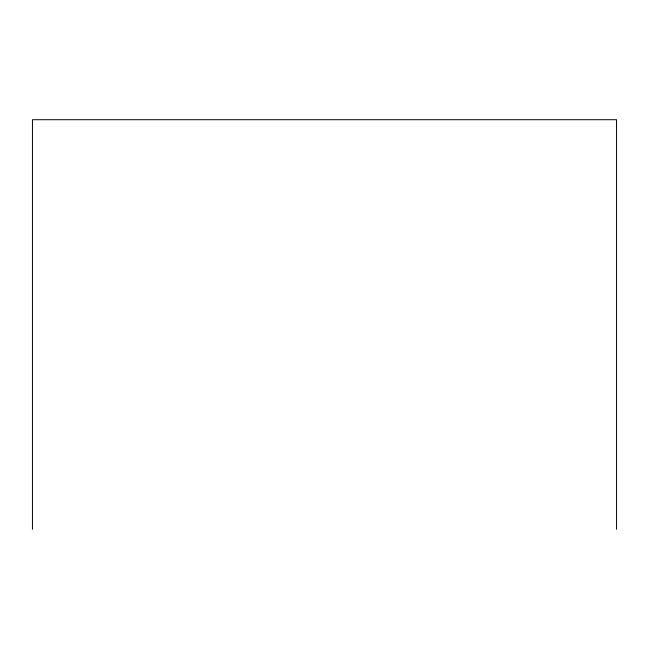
<?xml version="1.0" encoding="UTF-8"?>
<svg xmlns="http://www.w3.org/2000/svg" width="649" height="649" viewBox="0 0 649 649"><rect width="100%" height="100%" fill="white"/><g stroke="black" fill="none" stroke-linecap="round" stroke-linejoin="round"><path stroke-width="0.97" d="M616.55 529.292L616.55 119.708L32.45 119.708L32.45 529.292"/></g></svg>
